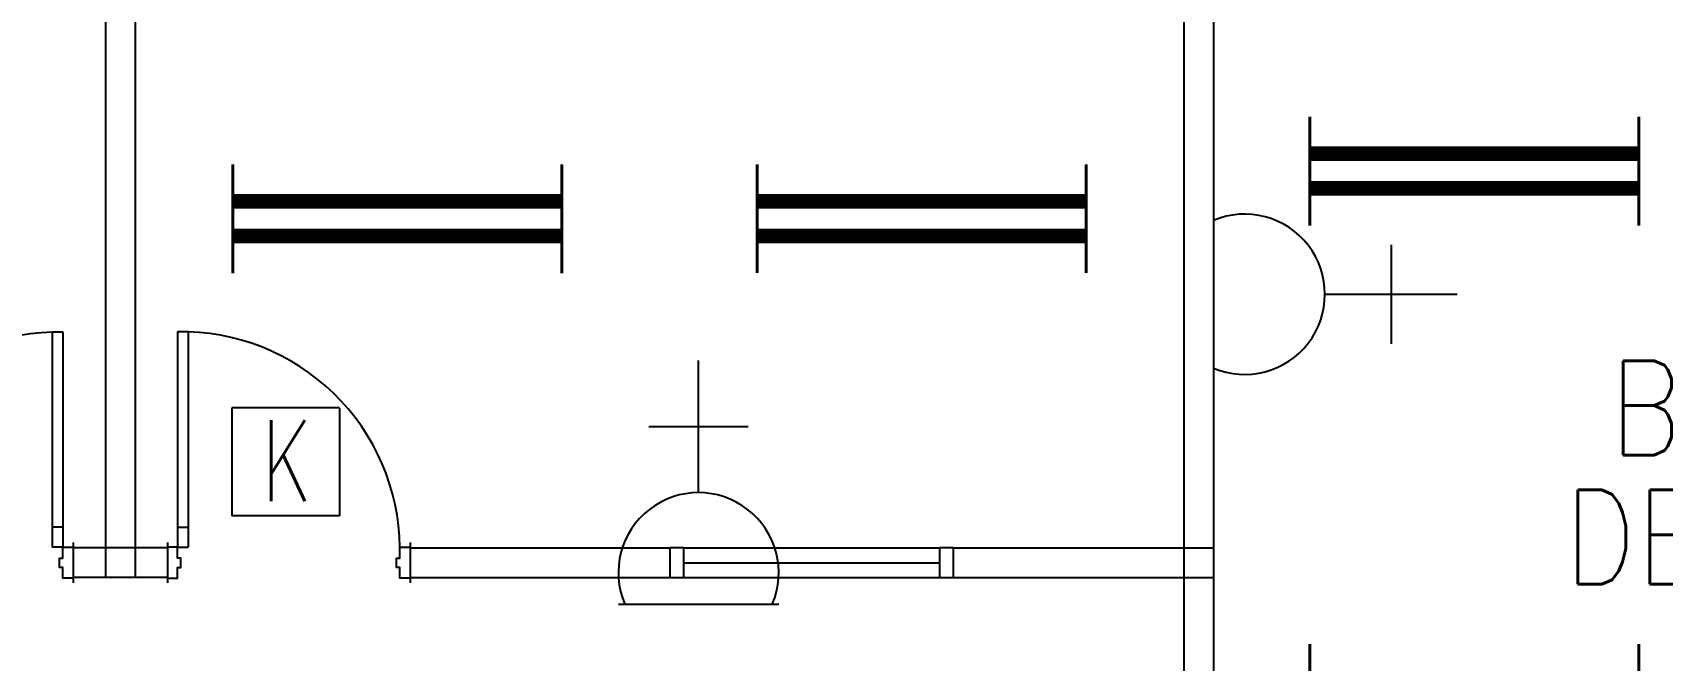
# Model space of a CAD drawing. Header units: inches. Extents: x 16928 to 514628, y -1471 to 241387.
# Drawn here: x 60888 to 66934, y 53323 to 55653 of the extents above; entities that cross this region are included whole.
import ezdxf
from ezdxf.enums import TextEntityAlignment as Align

# ---------------------------------------------------------------- set-up
doc = ezdxf.new("R2010")
doc.units = ezdxf.units.IN
doc.header["$MEASUREMENT"] = 0
for name, color, linetype in [('DR', 9, 'Continuous'), ('dxt_text', 4, 'Continuous'), ('ELECT', 6, 'Continuous'), ('FITTING', 8, 'Continuous'), ('partition', 8, 'Continuous'), ('TB', 8, 'Continuous'), ('WIN', 9, 'Continuous')]:
    doc.layers.add(name, color=color, linetype=linetype)
doc.layers.add('t3', color=8, linetype='Continuous', lineweight=25)
doc.layers.add('windoor', color=8, linetype='Continuous', lineweight=18)
doc.styles.add('LAILA', font='romans.shx', dxfattribs={"width": 0.85})
doc.styles.add('ROMANS', font='ROMANS', dxfattribs={"width": 0.7})

# ---------------------------------------------------------------- blocks, each defined once
blk = doc.blocks.new('D900')
at = {"layer": 'DR'}
for p, q in [((37.5, 915), (37.5, 115)), ((77.5, 915), (77.5, 115)), ((37.5, 190), (77.5, 190)), ((37.5, 115), (77.5, 115))]:
    blk.add_line(p, q, dxfattribs=at)
at = {"layer": 'DR', "color": 3}
for p, q in [((0, 132.5), (0, -17.5)), ((900, 132.5), (900, -17.5)), ((900, 115), (900, 0))]:
    blk.add_line(p, q, dxfattribs=at)
at = {"layer": 'DR'}
for points in [[(0, 0), (37.5, 0), (37.5, 40), (50, 40), (50, 75), (37.5, 75), (37.5, 115), (0, 115)], [(900, 0), (862.5, 0), (862.5, 40), (850, 40), (850, 75), (862.5, 75), (862.5, 115), (900, 115)]]:
    blk.add_lwpolyline(points, dxfattribs=at)
at = {"layer": 'DR', "color": 8}
blk.add_arc((51.9, 104.3), 810.7, 0.75531, 91.01449, dxfattribs=at)
blk = doc.blocks.new('YBC 2X36')
at = {"layer": 'FITTING', "color": 3}
for points, const_width in [([(-610, 200.9), (-610, -74.3)], 10.9), ([(610, 200.9), (610, -84.2)], 10.9), ([(-610, 63.3), (610, 63.3)], 54.6), ([(-610, 72.1), (-610, -203.2)], 10.9), ([(610, 72.1), (610, -203.2)], 10.9), ([(-610, -65.5), (610, -65.5)], 54.6)]:
    blk.add_lwpolyline(points, dxfattribs=dict(at, const_width=const_width))
blk = doc.blocks.new('1 X 8W KELUAR')
at = {"layer": 'ELECT', "color": 5}
for p, q in [((-160, 161), (-160, -240)), ((240, 161), (-160, 161)), ((240, 160), (240, -240)), ((240, -240), (-160, -240))]:
    blk.add_line(p, q, dxfattribs=at)
at = {"layer": 'ELECT', "color": 5, "style": 'ROMANS', "width": 0.7}
blk.add_text('K', height=300, dxfattribs=at).set_placement((-50.3, -185.3))
blk = doc.blocks.new('13A SSO 300mm')
at = {"layer": 'ELECT', "color": 6}
for p, q in [((0, 413.8), (0, 904.4)), ((-184, 659.1), (184, 659.1)), ((-297.4, 0), (297.4, 0))]:
    blk.add_line(p, q, dxfattribs=at)
blk.add_arc((0, 116.3), 297.4, 336.97635, 203.02365, dxfattribs=at)

msp = doc.modelspace()

# ---------------------------------------------------------------- linework, layer by layer
at = {"layer": 'dxt_text'}
msp.add_line((61158.6, 55290.5), (61158.6, 55288.8), dxfattribs=at)
msp.add_line((61158.6, 55290.5), (61158.6, 55288.8), dxfattribs=at)
at = {"layer": 'partition'}
for p, q in [((61158.6, 58610.5), (61158.6, 53630.5)), ((61268.6, 58610.5), (61268.6, 53630.5)), ((65158.6, 56110.5), (65158.6, 52773)), ((65268.6, 56110.5), (65268.6, 52773)), ((61388.6, 53740.5), (61038.6, 53740.5)), ((62288.6, 53740.5), (63253.6, 53740.5)), ((64303.6, 53740.5), (65268.6, 53740.5)), ((61388.6, 53630.5), (61038.6, 53630.5)), ((62288.6, 53630.5), (63253.6, 53630.5)), ((64303.6, 53630.5), (65268.6, 53630.5))]:
    msp.add_line(p, q, dxfattribs=at)
at = {"layer": 'WIN'}
for p, q in [((63303.6, 53740.5), (63253.6, 53740.5)), ((63303.6, 53740.5), (64253.6, 53740.5)), ((64303.6, 53740.5), (64253.6, 53740.5)), ((63253.6, 53630.5), (63303.6, 53630.5)), ((63303.6, 53685.5), (64253.6, 53685.5)), ((63303.6, 53630.5), (64253.6, 53630.5)), ((64253.6, 53630.5), (64303.6, 53630.5))]:
    msp.add_line(p, q, dxfattribs=at)
for points in [[(63253.6, 53630.5), (63253.6, 53740.5)], [(63303.6, 53740.5), (63303.6, 53630.5)], [(64253.6, 53630.5), (64253.6, 53740.5)], [(64303.6, 53740.5), (64303.6, 53630.5)]]:
    msp.add_lwpolyline(points, dxfattribs=at)

# ---------------------------------------------------------------- block references
at = {"layer": 'dxt_text'}
for name, p in [('YBC 2X36', (66236.3, 55140.1)), ('YBC 2X36', (62241.3, 54963.1)), ('YBC 2X36', (64186.3, 54963.4)), ('1 X 8W KELUAR', (61787.2, 54099.7)), ('YBC 2X36', (66236.3, 53182.9))]:
    msp.add_blockref(name, p, dxfattribs=at)
at = {"layer": 'TB', "color": 6, "linetype": 'Continuous', "rotation": 270}
msp.add_blockref('13A SSO 300mm', (65268.6, 54681.9), dxfattribs=at)
at = {"layer": 'TB', "color": 6, "linetype": 'Continuous'}
msp.add_blockref('13A SSO 300mm', (63358.7, 53532), dxfattribs=at)
at = {"layer": 'windoor', "xscale": -1}
msp.add_blockref('D900', (61038.6, 53628), dxfattribs=at)
at = {"layer": 'windoor'}
msp.add_blockref('D900', (61388.6, 53628), dxfattribs=at)

# ---------------------------------------------------------------- texts
at = {"layer": 't3', "style": 'LAILA', "width": 0.85}
for s, p in [('BILIK', (66738.2, 54435.2)), ('DEKAN', (66569.2, 53955.6))]:
    msp.add_text(s, height=350, dxfattribs=at).set_placement(p, align=Align.TOP_LEFT)

doc.saveas('drawing.dxf')
